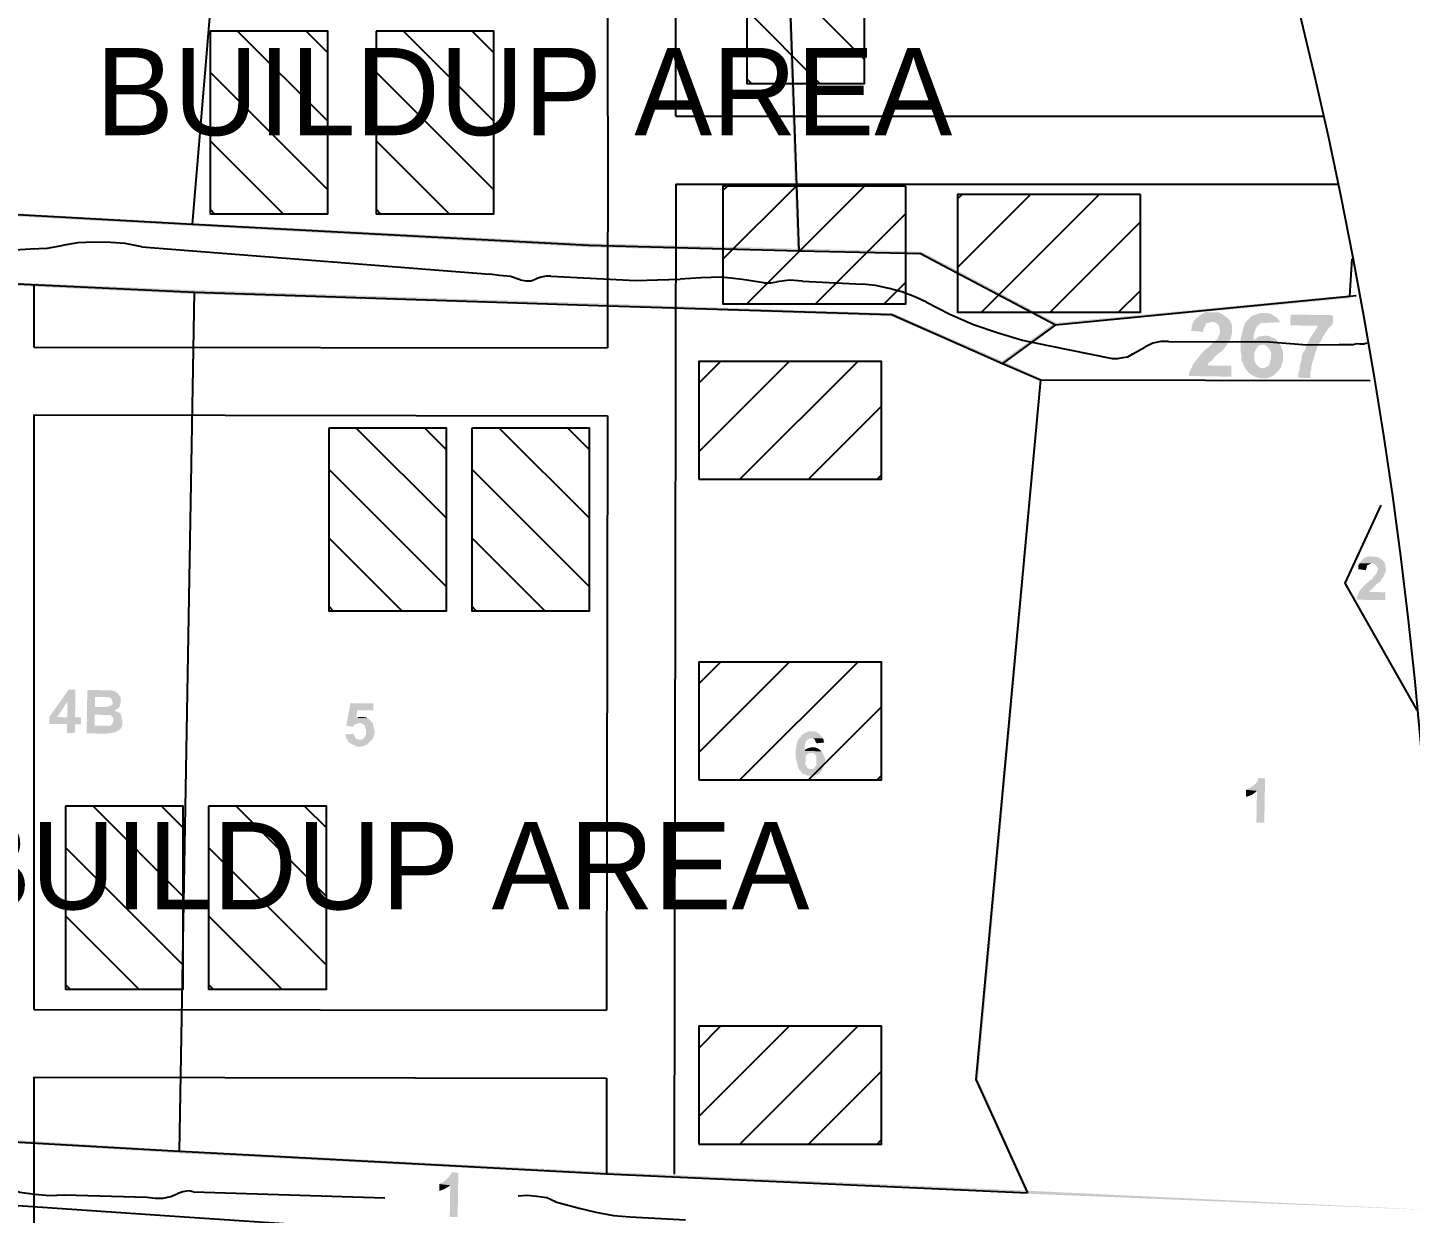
# Model space of a CAD drawing. Header units: metres. Extents: x 297 to 3998, y 336 to 1712.
# Drawn here: x 3667.2 to 3809.8, y 1005.3 to 1127.5 of the extents above; entities that cross this region are included whole.
import ezdxf

# ---------------------------------------------------------------- set-up
doc = ezdxf.new("R2010")
doc.units = ezdxf.units.M
doc.header["$MEASUREMENT"] = 0
doc.styles.get("Standard").update_dxf_attribs({"font": 'CENSCBK.TTF'})

msp = doc.modelspace()

# ---------------------------------------------------------------- hatches: boundary and pattern name
at = {"linetype": 'Continuous'}
for points in [[(3746.864, 1104.544), (3743.355, 1194.938), (3743.662, 1195.035)], [(3746.559, 1104.549), (3746.864, 1104.544), (3743.355, 1194.938)], [(3663.002, 1108.558), (3662.997, 1108.253), (3684.245, 1107.397)], [(3662.997, 1108.253), (3684.245, 1107.397), (3684.24, 1107.092)], [(3684.245, 1107.397), (3684.24, 1107.092), (3725.106, 1105.306)], [(3684.24, 1107.092), (3725.106, 1105.306), (3725.1, 1104.899)], [(3725.106, 1105.306), (3725.1, 1104.899), (3746.766, 1104.749)], [(3725.1, 1104.899), (3746.766, 1104.749), (3746.761, 1104.444)], [(3746.766, 1104.749), (3746.761, 1104.444), (3759.375, 1104.441)], [(3746.761, 1104.444), (3759.375, 1104.441), (3759.269, 1104.138)], [(3759.375, 1104.441), (3759.269, 1104.138), (3773.294, 1097.093)], [(3759.269, 1104.138), (3773.294, 1097.093), (3773.188, 1096.79)], [(3660.954, 1101.47), (3660.949, 1101.165), (3684.437, 1100.477)], [(3660.949, 1101.165), (3684.437, 1100.477), (3684.43, 1100.07)], [(3684.437, 1100.477), (3684.43, 1100.07), (3727.039, 1099.069)], [(3684.43, 1100.07), (3727.039, 1099.069), (3727.034, 1098.764)], [(3773.193, 1097.095), (3773.188, 1096.79), (3803.555, 1099.956)], [(3773.188, 1096.79), (3803.555, 1099.956), (3803.55, 1099.651)], [(3727.039, 1099.069), (3727.034, 1098.764), (3756.423, 1098.081)], [(3727.034, 1098.764), (3756.423, 1098.081), (3756.316, 1097.777)], [(3756.423, 1098.081), (3756.316, 1097.777), (3767.838, 1093.113)], [(3756.316, 1097.777), (3767.838, 1093.113), (3767.731, 1092.809)], [(3789.402, 1098.197), (3789.199, 1098.2), (3788.69, 1098.208), (3788.28, 1098.012), (3787.868, 1097.713), (3787.455, 1097.313), (3787.453, 1097.211), (3789.284, 1097.181), (3789.589, 1097.176), (3789.791, 1097.071), (3789.991, 1096.865), (3790.089, 1096.66), (3790.183, 1096.149), (3790.076, 1095.846), (3789.971, 1095.644), (3789.968, 1095.441), (3789.866, 1095.442), (3789.452, 1095.042), (3789.039, 1094.642), (3788.524, 1094.244), (3788.109, 1093.742), (3787.797, 1093.34), (3787.382, 1092.838), (3787.17, 1092.333), (3787.065, 1092.131), (3786.958, 1091.828), (3786.955, 1091.624), (3791.328, 1091.553), (3791.347, 1092.672), (3788.906, 1092.711), (3788.907, 1092.813), (3789.012, 1093.015), (3789.321, 1093.213), (3789.529, 1093.515), (3789.839, 1093.815), (3790.251, 1094.114), (3790.561, 1094.414), (3790.77, 1094.716), (3790.978, 1095.017), (3791.186, 1095.319), (3791.291, 1095.521), (3791.293, 1095.623), (3791.401, 1096.028), (3791.408, 1096.435), (3791.415, 1096.841), (3791.218, 1097.251), (3791.019, 1097.56), (3790.718, 1097.768), (3790.416, 1097.977), (3790.012, 1098.187), (3789.809, 1098.19), (3789.606, 1098.193)], [(3794.792, 1098.109), (3794.691, 1098.11), (3794.284, 1098.117), (3793.772, 1097.922), (3793.465, 1097.825), (3793.155, 1097.525), (3792.845, 1097.225), (3792.635, 1096.821), (3792.527, 1096.416), (3792.418, 1096.011), (3792.308, 1095.504), (3792.302, 1095.097), (3792.293, 1094.589), (3792.287, 1094.182), (3792.38, 1093.672), (3792.374, 1093.265), (3792.57, 1092.855), (3792.667, 1092.548), (3792.767, 1092.445), (3794.598, 1092.415), (3794.193, 1092.523), (3793.892, 1092.833), (3793.696, 1093.244), (3793.702, 1093.65), (3793.709, 1094.057), (3793.919, 1094.461), (3794.127, 1094.762), (3794.536, 1094.858), (3796.367, 1094.828), (3796.268, 1095.033), (3796.168, 1095.136), (3793.627, 1095.279), (3793.629, 1095.381), (3793.634, 1095.686), (3793.637, 1095.889), (3793.744, 1096.193), (3793.851, 1096.496), (3793.956, 1096.698), (3794.162, 1096.898), (3794.369, 1097.098), (3794.674, 1097.093), (3796.405, 1097.167), (3796.305, 1097.27), (3796.106, 1097.579), (3795.804, 1097.787), (3795.503, 1097.995), (3795.098, 1098.104), (3794.894, 1098.107)], [(3801.808, 1097.892), (3797.435, 1097.964), (3797.417, 1096.845), (3800.264, 1096.799), (3800.159, 1096.597), (3799.951, 1096.295), (3799.846, 1096.093), (3799.638, 1095.792), (3799.429, 1095.49), (3799.323, 1095.186), (3799.114, 1094.884), (3799.008, 1094.581), (3798.901, 1094.278), (3798.692, 1093.976), (3798.584, 1093.571), (3798.579, 1093.266), (3798.472, 1092.962), (3798.366, 1092.659), (3798.359, 1092.252), (3798.252, 1091.948), (3798.247, 1091.643), (3798.244, 1091.44), (3799.465, 1091.42), (3799.466, 1091.522), (3799.473, 1091.928), (3799.581, 1092.334), (3799.586, 1092.639), (3799.695, 1093.044), (3799.801, 1093.347), (3799.91, 1093.752), (3800.016, 1094.056), (3800.123, 1094.359), (3800.231, 1094.765), (3800.44, 1095.066), (3800.648, 1095.368), (3800.755, 1095.672), (3800.963, 1095.973), (3801.172, 1096.275), (3801.38, 1096.577), (3801.69, 1096.877), (3801.793, 1096.977)], [(3773.091, 1097.096), (3767.833, 1092.808), (3767.634, 1093.116)], [(3773.289, 1096.788), (3773.091, 1097.096), (3767.833, 1092.808)], [(3787.453, 1097.211), (3787.35, 1097.111), (3787.347, 1096.908), (3787.241, 1096.706), (3787.238, 1096.503), (3787.133, 1096.301), (3788.454, 1096.178), (3788.455, 1096.279), (3788.459, 1096.483), (3788.564, 1096.684), (3788.667, 1096.784), (3788.67, 1096.988), (3788.774, 1097.088), (3788.977, 1097.085), (3789.182, 1097.183), (3789.284, 1097.181)], [(3796.367, 1094.828), (3794.536, 1094.858), (3794.739, 1094.854), (3795.041, 1094.646), (3795.241, 1094.439), (3795.438, 1094.029), (3795.43, 1093.52), (3795.321, 1093.115), (3795.213, 1092.71), (3794.905, 1092.512), (3794.598, 1092.415), (3792.767, 1092.445), (3792.765, 1092.343), (3793.166, 1091.93), (3793.467, 1091.721), (3793.871, 1091.511), (3794.276, 1091.403), (3794.581, 1091.398), (3794.988, 1091.391), (3795.295, 1091.488), (3795.705, 1091.685), (3795.912, 1091.885), (3796.222, 1092.185), (3796.43, 1092.487), (3796.538, 1092.892), (3796.645, 1093.195), (3796.653, 1093.704), (3796.66, 1094.111), (3796.465, 1094.623), (3796.467, 1094.724)], [(3794.754, 1095.77), (3794.653, 1095.771), (3794.142, 1095.678), (3793.731, 1095.379), (3793.627, 1095.279), (3796.168, 1095.136), (3796.068, 1095.239), (3795.868, 1095.446), (3795.666, 1095.551), (3795.363, 1095.658), (3795.161, 1095.763), (3794.958, 1095.766)], [(3767.838, 1093.113), (3767.731, 1092.809), (3771.776, 1091.319)], [(3767.731, 1092.809), (3771.776, 1091.319), (3771.671, 1091.117)], [(3771.571, 1091.221), (3765.205, 1019.096), (3764.9, 1019.101)], [(3771.774, 1091.217), (3771.571, 1091.221), (3765.205, 1019.096)], [(3805.859, 1073.009), (3805.757, 1073.011), (3805.452, 1073.016), (3805.145, 1072.919), (3804.837, 1072.721), (3804.629, 1072.419), (3804.525, 1072.319), (3805.847, 1072.297), (3805.949, 1072.296), (3806.051, 1072.294), (3806.351, 1071.984), (3806.448, 1071.677), (3806.343, 1071.475), (3806.341, 1071.374), (3806.236, 1071.172), (3805.926, 1070.872), (3805.924, 1070.77), (3805.821, 1070.67), (3805.616, 1070.572), (3805.202, 1070.171), (3804.789, 1069.771), (3804.477, 1069.369), (3804.264, 1068.763), (3804.262, 1068.661), (3804.26, 1068.559), (3807.21, 1068.511), (3807.223, 1069.325), (3805.494, 1069.353), (3805.596, 1069.351), (3805.597, 1069.453), (3805.701, 1069.553), (3805.803, 1069.551), (3805.804, 1069.653), (3806.011, 1069.853), (3806.114, 1069.953), (3806.528, 1070.353), (3806.629, 1070.352), (3806.733, 1070.452), (3806.84, 1070.755), (3807.046, 1070.955), (3807.153, 1071.259), (3807.258, 1071.46), (3807.261, 1071.664), (3807.263, 1071.766), (3807.17, 1072.276), (3806.971, 1072.584), (3806.569, 1072.896), (3806.164, 1073.004), (3805.961, 1073.008)], [(3804.525, 1072.319), (3804.524, 1072.217), (3804.42, 1072.117), (3804.419, 1072.015), (3804.417, 1071.914), (3804.414, 1071.71), (3805.226, 1071.595), (3805.227, 1071.697), (3805.336, 1072.102), (3805.746, 1072.299), (3805.847, 1072.297)], [(3672.167, 1059.273), (3671.455, 1059.284), (3669.476, 1056.468), (3669.465, 1055.756), (3671.295, 1055.726), (3671.28, 1054.811), (3672.094, 1054.798), (3672.109, 1055.713), (3672.719, 1055.703), (3672.731, 1056.415), (3670.29, 1056.455), (3671.334, 1058.065)], [(3672.167, 1059.273), (3671.334, 1058.065), (3671.307, 1056.438), (3670.29, 1056.455), (3672.121, 1056.425)], [(3675.117, 1059.224), (3673.388, 1059.253), (3673.315, 1054.778), (3674.84, 1054.753), (3675.043, 1054.749), (3675.349, 1054.744), (3675.96, 1054.836), (3676.369, 1054.931), (3676.677, 1055.13), (3676.884, 1055.33), (3676.886, 1055.432), (3674.141, 1055.578), (3674.16, 1056.697), (3674.973, 1056.683), (3676.806, 1056.755), (3676.807, 1056.857), (3676.504, 1056.964), (3676.302, 1057.069), (3676.202, 1057.172), (3676.304, 1057.17), (3676.407, 1057.27), (3676.511, 1057.371), (3676.612, 1057.369), (3674.173, 1057.51), (3674.19, 1058.527), (3674.698, 1058.519), (3676.834, 1058.484), (3676.734, 1058.588), (3676.535, 1058.896), (3676.234, 1059.104), (3675.828, 1059.213), (3675.422, 1059.219), (3675.32, 1059.221)], [(3676.834, 1058.484), (3674.698, 1058.519), (3675.003, 1058.514), (3675.512, 1058.506), (3675.715, 1058.503), (3675.815, 1058.399), (3675.915, 1058.296), (3675.914, 1058.194), (3676.014, 1058.091), (3676.009, 1057.786), (3675.905, 1057.686), (3675.804, 1057.687), (3675.802, 1057.586), (3675.7, 1057.587), (3675.292, 1057.492), (3674.783, 1057.5), (3674.173, 1057.51), (3676.612, 1057.369), (3676.717, 1057.571), (3676.824, 1057.874), (3676.831, 1058.281), (3676.832, 1058.383)], [(3702.867, 1057.856), (3700.527, 1057.894), (3700.082, 1055.561), (3700.793, 1055.448), (3700.794, 1055.55), (3700.898, 1055.65), (3701.001, 1055.75), (3701.103, 1055.748), (3701.204, 1055.747), (3701.308, 1055.847), (3701.511, 1055.843), (3702.733, 1055.925), (3702.632, 1055.927), (3702.633, 1056.028), (3702.533, 1056.132), (3702.433, 1056.235), (3702.333, 1056.339), (3701.113, 1056.358), (3701.228, 1057.17), (3702.855, 1057.144)], [(3676.806, 1056.755), (3674.973, 1056.683), (3675.177, 1056.68), (3675.482, 1056.675), (3675.787, 1056.67), (3675.987, 1056.463), (3676.085, 1056.258), (3676.084, 1056.157), (3676.082, 1056.055), (3675.975, 1055.752), (3675.769, 1055.551), (3675.464, 1055.556), (3675.158, 1055.561), (3674.141, 1055.578), (3676.886, 1055.432), (3676.989, 1055.532), (3676.997, 1056.04), (3676.902, 1056.449), (3676.906, 1056.652)], [(3701.623, 1056.452), (3701.521, 1056.454), (3701.42, 1056.455), (3701.318, 1056.457), (3701.214, 1056.357), (3701.113, 1056.358), (3702.333, 1056.339), (3702.231, 1056.34), (3702.131, 1056.444), (3702.03, 1056.445), (3701.928, 1056.447), (3701.725, 1056.45)], [(3702.733, 1055.925), (3701.511, 1055.843), (3701.613, 1055.842), (3701.713, 1055.738), (3701.815, 1055.737), (3701.915, 1055.633), (3702.015, 1055.53), (3702.011, 1055.327), (3702.112, 1055.223), (3702.11, 1055.121), (3702.107, 1054.918), (3702.102, 1054.613), (3701.997, 1054.411), (3701.893, 1054.311), (3701.686, 1054.111), (3701.585, 1054.113), (3701.483, 1054.114), (3702.703, 1054.094), (3702.807, 1054.194), (3702.914, 1054.498), (3703.022, 1054.903), (3702.927, 1055.312), (3702.832, 1055.72), (3702.833, 1055.822)], [(3748.09, 1054.981), (3747.988, 1054.983), (3747.886, 1054.984), (3747.683, 1054.988), (3747.58, 1054.888), (3747.478, 1054.889), (3747.374, 1054.789), (3747.273, 1054.791), (3747.066, 1054.591), (3746.964, 1054.593), (3746.961, 1054.389), (3746.859, 1054.391), (3746.651, 1054.089), (3746.543, 1053.684), (3746.434, 1053.279), (3746.426, 1052.77), (3746.419, 1052.363), (3746.513, 1051.853), (3746.609, 1051.546), (3746.704, 1051.138), (3748.027, 1051.116), (3747.823, 1051.12), (3747.722, 1051.121), (3747.621, 1051.225), (3747.623, 1051.326), (3747.523, 1051.43), (3747.423, 1051.533), (3747.426, 1051.737), (3747.43, 1051.94), (3747.435, 1052.245), (3747.438, 1052.449), (3747.645, 1052.649), (3747.85, 1052.747), (3748.053, 1052.744), (3749.172, 1052.725), (3749.174, 1052.827), (3749.074, 1052.93), (3747.345, 1052.959), (3747.348, 1053.162), (3747.353, 1053.467), (3747.461, 1053.872), (3747.67, 1054.174), (3748.078, 1054.269), (3749.197, 1054.251), (3749.198, 1054.353), (3748.798, 1054.766), (3748.597, 1054.871), (3748.395, 1054.976), (3748.293, 1054.978)], [(3700.781, 1054.736), (3699.966, 1054.648), (3700.161, 1054.136), (3700.359, 1053.828), (3700.763, 1053.617), (3701.166, 1053.407), (3701.573, 1053.401), (3701.982, 1053.496), (3702.29, 1053.694), (3702.6, 1053.994), (3702.703, 1054.094), (3701.483, 1054.114), (3701.381, 1054.116), (3701.28, 1054.118), (3701.18, 1054.221), (3701.078, 1054.223), (3700.978, 1054.326), (3700.979, 1054.428), (3700.881, 1054.633)], [(3749.197, 1054.251), (3748.078, 1054.269), (3748.18, 1054.268), (3748.382, 1054.163), (3748.478, 1053.856), (3748.578, 1053.752), (3749.394, 1053.841), (3749.294, 1053.944), (3749.295, 1054.046), (3749.297, 1054.148)], [(3749.172, 1052.725), (3748.053, 1052.744), (3748.155, 1052.742), (3748.257, 1052.74), (3748.457, 1052.534), (3748.557, 1052.43), (3748.55, 1052.023), (3748.545, 1051.718), (3748.542, 1051.515), (3748.54, 1051.413), (3748.438, 1051.415), (3748.437, 1051.313), (3748.333, 1051.213), (3748.23, 1051.113), (3748.128, 1051.115), (3748.027, 1051.116), (3746.704, 1051.138), (3746.805, 1051.035), (3746.803, 1050.933), (3746.905, 1050.931), (3747.103, 1050.623), (3747.508, 1050.515), (3747.608, 1050.411), (3747.71, 1050.409), (3748.117, 1050.403), (3748.525, 1050.498), (3748.627, 1050.496), (3748.73, 1050.596), (3748.832, 1050.595), (3749.144, 1050.996), (3749.355, 1051.502), (3749.465, 1052.009), (3749.37, 1052.417), (3749.27, 1052.52), (3749.274, 1052.724)], [(3748.165, 1053.352), (3748.063, 1053.354), (3747.756, 1053.257), (3747.45, 1053.16), (3747.345, 1052.959), (3749.074, 1052.93), (3748.973, 1053.034), (3748.672, 1053.242), (3748.368, 1053.349), (3748.267, 1053.351)], [(3794.807, 1050.149), (3794.095, 1050.161), (3794.093, 1050.059), (3793.987, 1049.756), (3793.676, 1049.456), (3793.265, 1049.157), (3792.958, 1049.06), (3792.855, 1048.96), (3793.972, 1048.84), (3793.918, 1045.586), (3794.732, 1045.573)], [(3792.855, 1048.96), (3792.843, 1048.248), (3792.945, 1048.247), (3793.456, 1048.442), (3793.868, 1048.74), (3793.972, 1048.84)], [(3765.205, 1019.096), (3764.9, 1019.101), (3770.408, 1007.516)], [(3764.9, 1019.101), (3770.408, 1007.516), (3770.201, 1007.316)], [(3662.765, 1013.037), (3662.659, 1012.734), (3682.888, 1011.793)], [(3662.659, 1012.734), (3682.888, 1011.793), (3682.883, 1011.488)], [(3682.888, 1011.793), (3682.883, 1011.488), (3726.9, 1009.548)], [(3682.883, 1011.488), (3726.9, 1009.548), (3726.895, 1009.243)], [(3711.64, 1009.492), (3710.928, 1009.504), (3710.926, 1009.402), (3710.718, 1009.1), (3710.408, 1008.8), (3710.098, 1008.5), (3709.791, 1008.404), (3709.687, 1008.303), (3710.804, 1008.183), (3710.751, 1004.929), (3711.565, 1004.916)], [(3726.9, 1009.548), (3726.895, 1009.243), (3770.308, 1007.619)], [(3709.687, 1008.303), (3709.676, 1007.592), (3710.188, 1007.787), (3710.701, 1008.083), (3710.804, 1008.183)], [(3726.895, 1009.243), (3770.308, 1007.619), (3770.303, 1007.314)], [(3770.308, 1007.619), (3770.303, 1007.314), (3812.768, 1005.594)]]:
    msp.add_hatch(color=0, dxfattribs=at).paths.add_polyline_path(points)
h = msp.add_hatch()
h.set_pattern_fill('ANSI31', color=2, scale=40, angle=90, style=0)
h.set_pattern_definition([(135, (4449.7197, -4733.822), (-3.535534, -3.535534), [])])
h.paths.add_polyline_path([(3741.375, 1121.798), (3753.515, 1121.798), (3753.515, 1140.646), (3741.375, 1140.646)])
h = msp.add_hatch()
h.set_pattern_fill('ANSI31', color=2, scale=40, angle=90, style=0)
h.set_pattern_definition([(135, (4394.381, -4747.2776), (-3.535534, -3.535534), [])])
h.paths.add_polyline_path([(3686.036, 1108.342), (3698.177, 1108.342), (3698.177, 1127.19), (3686.036, 1127.19)])
h = msp.add_hatch()
h.set_pattern_fill('ANSI31', color=2, scale=40, angle=90, style=0)
h.set_pattern_definition([(135, (4411.4953, -4747.2776), (-3.535534, -3.535534), [])])
h.paths.add_polyline_path([(3703.151, 1108.342), (3715.291, 1108.342), (3715.291, 1127.19), (3703.151, 1127.19)])
h = msp.add_hatch()
h.set_pattern_fill('ANSI31', color=2, scale=40, style=0)
h.set_pattern_definition([(45, (-2116.7014, 402.8507), (-3.535534, 3.535534), [])])
h.paths.add_polyline_path([(3738.919, 1111.195), (3738.919, 1099.055), (3757.766, 1099.055), (3757.766, 1111.195)])
h = msp.add_hatch()
h.set_pattern_fill('ANSI31', color=2, scale=40, style=0)
h.set_pattern_definition([(45, (-2092.5193, 402.008), (-3.535534, 3.535534), [])])
h.paths.add_polyline_path([(3763.101, 1110.353), (3763.101, 1098.212), (3781.948, 1098.212), (3781.948, 1110.353)])
h = msp.add_hatch()
h.set_pattern_fill('ANSI31', color=2, scale=40, angle=180, style=0)
h.set_pattern_definition([(225, (9610.8983, 1789.3143), (3.535534, -3.535534), [])])
h.paths.add_polyline_path([(3755.278, 1080.97), (3755.278, 1093.11), (3736.431, 1093.11), (3736.431, 1080.97)])
h = msp.add_hatch()
h.set_pattern_fill('ANSI31', color=2, scale=40, angle=90, style=0)
h.set_pattern_definition([(135, (4406.622, -4788.209), (-3.535534, -3.535534), [])])
h.paths.add_polyline_path([(3698.278, 1067.411), (3710.418, 1067.411), (3710.418, 1086.259), (3698.278, 1086.259)])
h = msp.add_hatch()
h.set_pattern_fill('ANSI31', color=2, scale=40, angle=90, style=0)
h.set_pattern_definition([(135, (4421.3676, -4788.209), (-3.535534, -3.535534), [])])
h.paths.add_polyline_path([(3713.023, 1067.411), (3725.163, 1067.411), (3725.163, 1086.259), (3713.023, 1086.259)])
h = msp.add_hatch()
h.set_pattern_fill('ANSI31', color=2, scale=40, angle=180, style=0)
h.set_pattern_definition([(225, (9610.8983, 1758.3206), (3.535534, -3.535534), [])])
h.paths.add_polyline_path([(3755.278, 1049.976), (3755.278, 1062.116), (3736.431, 1062.116), (3736.431, 1049.976)])
h = msp.add_hatch()
h.set_pattern_fill('ANSI31', color=2, scale=40, angle=90, style=0)
h.set_pattern_definition([(135, (4379.487, -4827.2087), (-3.535534, -3.535534), [])])
h.paths.add_polyline_path([(3671.142, 1028.411), (3683.282, 1028.411), (3683.282, 1047.259), (3671.142, 1047.259)])
h = msp.add_hatch()
h.set_pattern_fill('ANSI31', color=2, scale=40, angle=90, style=0)
h.set_pattern_definition([(135, (4394.232, -4827.2087), (-3.535534, -3.535534), [])])
h.paths.add_polyline_path([(3685.888, 1028.411), (3698.028, 1028.411), (3698.028, 1047.259), (3685.888, 1047.259)])
h = msp.add_hatch()
h.set_pattern_fill('ANSI31', color=2, scale=40, angle=180, style=0)
h.set_pattern_definition([(225, (9610.8983, 1720.7747), (3.535534, -3.535534), [])])
h.paths.add_polyline_path([(3755.278, 1012.43), (3755.278, 1024.57), (3736.431, 1024.57), (3736.431, 1012.43)])

# ---------------------------------------------------------------- linework, layer by layer
at = {"color": 2}
for p, q in [((3734.066, 1118.404), (3734.066, 1135.867)), ((3727.066, 1118.404), (3727.066, 1128.867)), ((3734.066, 1118.404), (3800.746, 1118.404)), ((3734.055, 1111.404), (3802.258, 1111.404)), ((3667.87, 1101.046), (3667.87, 1094.607)), ((3667.87, 1094.607), (3727.029, 1094.516)), ((3667.87, 1087.607), (3667.87, 1026.321)), ((3667.87, 1087.607), (3727.018, 1087.516)), ((3667.87, 1026.321), (3726.923, 1026.229)), ((3667.859, 1019.321), (3726.912, 1019.229)), ((3667.87, 1019.321), (3667.87, 961.589))]:
    msp.add_line(p, q, dxfattribs=at)
at = {"color": 0, "linetype": 'Continuous'}
for points in [[(3684.243, 1107.296), (3688.166, 1154.434), (3694.023, 1158.001), (3695.314, 1199.69)], [(3746.763, 1104.546), (3743.56, 1195.036)], [(3727.066, 1118.404), (3727.029, 1094.516)], [(3588.98, 1110.885), (3603.214, 1110.348), (3613.483, 1109.977), (3646.63, 1108.927), (3663.001, 1108.456), (3684.243, 1107.296), (3725.103, 1105.103), (3746.763, 1104.546), (3759.27, 1104.24), (3773.189, 1096.891), (3803.553, 1099.854)], [(3734.055, 1111.404), (3733.897, 1009.334)], [(3661.12, 1105.435), (3662.639, 1105.003), (3664.263, 1104.773), (3665.888, 1104.645), (3667.517, 1104.72), (3669.248, 1104.794), (3670.779, 1105.074)], [(3679.017, 1104.939), (3677.293, 1105.273), (3675.769, 1105.399), (3674.04, 1105.428), (3672.411, 1105.352), (3670.779, 1105.074)], [(3679.017, 1104.939), (3714.881, 1102.116)], [(3589.689, 1104.465), (3601.38, 1103.969), (3641.84, 1102.189), (3660.952, 1101.369), (3684.434, 1100.273), (3727.036, 1098.865), (3756.32, 1097.98), (3767.733, 1092.911)], [(3803.553, 1099.854), (3803.803, 1103.692)], [(3718.026, 1101.556), (3717.014, 1101.878), (3715.897, 1101.998), (3714.881, 1102.116)], [(3718.026, 1101.556), (3718.634, 1101.444), (3719.143, 1101.436), (3719.655, 1101.631)], [(3721.185, 1101.911), (3720.677, 1101.919), (3720.167, 1101.826), (3719.655, 1101.631)], [(3721.185, 1101.911), (3729.927, 1101.463), (3732.166, 1101.528), (3734.507, 1101.592)], [(3743.148, 1101.247), (3740.916, 1101.589), (3738.783, 1101.827), (3736.646, 1101.761), (3734.507, 1101.592)], [(3743.148, 1101.247), (3743.86, 1101.236), (3744.472, 1101.328)], [(3747.118, 1101.386), (3745.797, 1101.509), (3744.472, 1101.328)], [(3747.118, 1101.386), (3753.318, 1101.081)], [(3759.901, 1099.245), (3758.689, 1099.773), (3757.375, 1100.303), (3756.058, 1100.63), (3754.639, 1100.958), (3753.318, 1101.081)], [(3682.886, 1011.691), (3684.434, 1100.273)], [(3759.901, 1099.245), (3762.322, 1097.984), (3764.746, 1096.927), (3767.275, 1096.072), (3769.806, 1095.319), (3772.442, 1094.767), (3779.033, 1093.439), (3779.643, 1093.429), (3780.154, 1093.522), (3780.664, 1093.616), (3781.177, 1093.912), (3782.409, 1094.604)], [(3803.553, 1099.854), (3804.196, 1099.913)], [(3773.189, 1096.891), (3767.733, 1092.911), (3771.672, 1091.219)], [(3784.86, 1095.175), (3784.047, 1095.188), (3783.23, 1094.998), (3782.409, 1094.604)], [(3784.86, 1095.175), (3791.981, 1095.16)], [(3798.69, 1094.847), (3795.236, 1095.107), (3791.981, 1095.16)], [(3798.69, 1094.847), (3802.455, 1094.888), (3802.862, 1094.881), (3803.167, 1094.876), (3803.574, 1094.869), (3803.879, 1094.864), (3804.287, 1094.959), (3804.592, 1094.954), (3804.999, 1094.948), (3805.306, 1095.044), (3805.306, 1095.044)], [(3771.672, 1091.219), (3765.002, 1019.099), (3770.304, 1007.416)], [(3771.672, 1091.219), (3805.651, 1091.17)], [(3727.018, 1087.516), (3726.923, 1026.229)], [(3810.493, 1057.153), (3810.493, 1057.153), (3803.07, 1070.259), (3806.77, 1078.316)], [(3726.912, 1019.229), (3726.897, 1009.345)], [(3599.349, 1016.921), (3609.813, 1016.038), (3642.233, 1014.084), (3662.66, 1012.835), (3682.886, 1011.691), (3726.897, 1009.345), (3770.304, 1007.416)], [(3600.058, 1010.5), (3641.011, 1007.797), (3682.878, 1004.977), (3726.574, 1002.026), (3769.169, 1000.211)], [(3665.021, 1007.914), (3666.439, 1007.484), (3667.961, 1007.255), (3669.485, 1007.129), (3671.012, 1007.205), (3679.553, 1006.964), (3680.365, 1006.849), (3681.179, 1006.836), (3681.996, 1007.026), (3682.713, 1007.32)], [(3684.343, 1007.496), (3683.837, 1007.606), (3683.225, 1007.515), (3682.713, 1007.32)], [(3684.343, 1007.496), (3704.069, 1006.869)], [(3721.662, 1006.48), (3720.753, 1006.902), (3719.738, 1007.02), (3718.722, 1007.139), (3717.805, 1007.052)], [(3721.662, 1006.48), (3724.093, 1005.83), (3725.815, 1005.395), (3727.641, 1005.06), (3729.368, 1004.93), (3735.06, 1004.634)]]:
    msp.add_lwpolyline(points, dxfattribs=at)
at = {"color": 2}
for points in [[(3741.375, 1140.646), (3741.375, 1121.798), (3753.515, 1121.798), (3753.515, 1140.646)], [(3686.036, 1127.19), (3686.036, 1108.342), (3698.177, 1108.342), (3698.177, 1127.19)], [(3703.151, 1127.19), (3703.151, 1108.342), (3715.291, 1108.342), (3715.291, 1127.19)], [(3757.766, 1111.195), (3738.919, 1111.195), (3738.919, 1099.055), (3757.766, 1099.055)], [(3781.948, 1110.353), (3763.101, 1110.353), (3763.101, 1098.212), (3781.948, 1098.212)], [(3736.431, 1080.97), (3755.278, 1080.97), (3755.278, 1093.11), (3736.431, 1093.11)], [(3698.278, 1086.259), (3698.278, 1067.411), (3710.418, 1067.411), (3710.418, 1086.259)], [(3713.023, 1086.259), (3713.023, 1067.411), (3725.163, 1067.411), (3725.163, 1086.259)], [(3736.431, 1049.976), (3755.278, 1049.976), (3755.278, 1062.116), (3736.431, 1062.116)], [(3671.142, 1047.259), (3671.142, 1028.411), (3683.282, 1028.411), (3683.282, 1047.259)], [(3685.888, 1047.259), (3685.888, 1028.411), (3698.028, 1028.411), (3698.028, 1047.259)], [(3736.431, 1012.43), (3755.278, 1012.43), (3755.278, 1024.57), (3736.431, 1024.57)]]:
    msp.add_lwpolyline(points, close=True, dxfattribs=at)
at = {"color": 1, "linetype": 'ByBlock'}
msp.add_circle((3312.782, 1009.358), 500, dxfattribs=at)

# ---------------------------------------------------------------- texts
at = {"color": 4, "linetype": 'Continuous'}
for p in [(3674.272, 1116.45), (3659.556, 1036.632)]:
    msp.add_text('BUILDUP AREA ', height=9, dxfattribs=at).set_placement(p)

doc.saveas('drawing.dxf')
